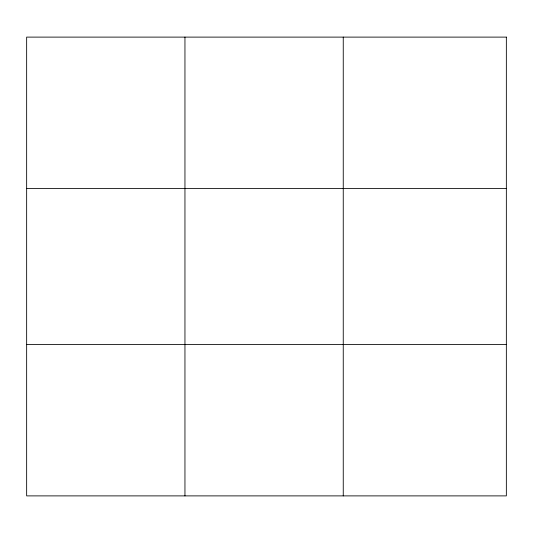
<?xml version="1.0" encoding="UTF-8"?>
<svg xmlns="http://www.w3.org/2000/svg" width="533" height="533" viewBox="0 0 533 533"><rect width="100%" height="100%" fill="white"/><g stroke="black" fill="none" stroke-linecap="round" stroke-linejoin="round"><path stroke-width="0.8" d="M184.951 495.89L184.951 37.11M343.252 495.89L343.252 37.11M26.65 188.509L506.35 188.509M26.65 344.491L506.35 344.491M506.35 37.11L506.35 495.89L26.65 495.89L26.65 37.11L506.35 37.11"/></g></svg>
